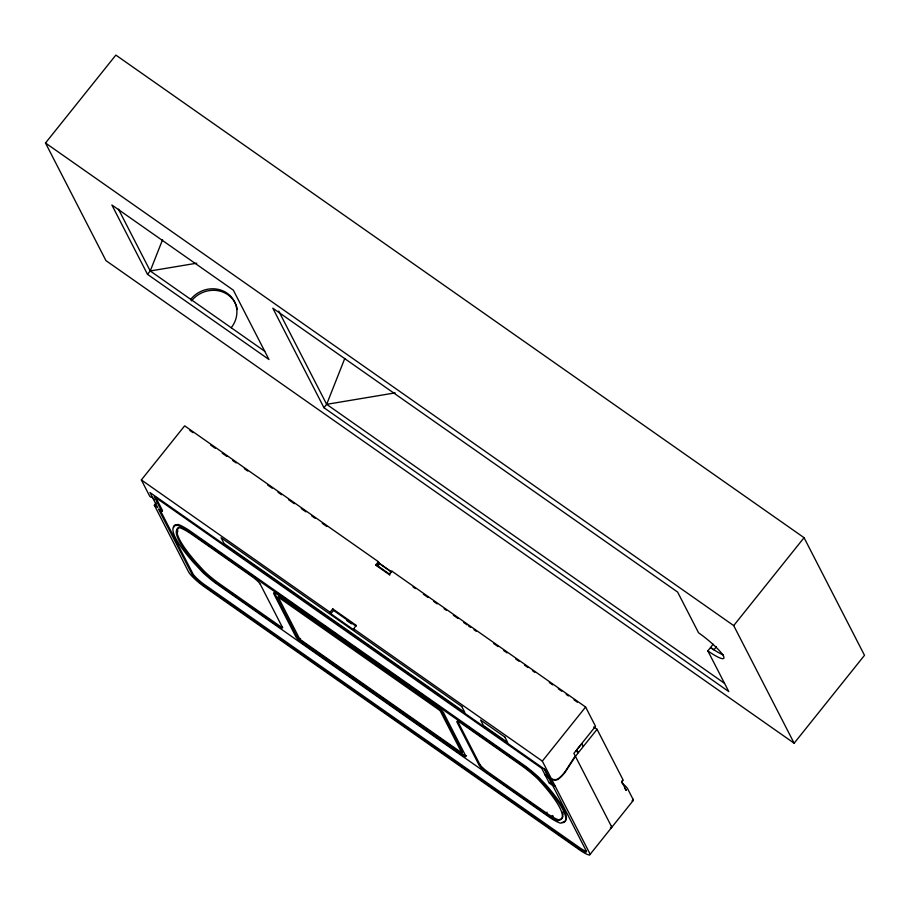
<?xml version="1.0" encoding="UTF-8"?>
<svg xmlns="http://www.w3.org/2000/svg" width="910" height="910" viewBox="0 0 910 910"><rect width="100%" height="100%" fill="white"/><g stroke="black" fill="none" stroke-linecap="round" stroke-linejoin="round"><path stroke-width="1.36" d="M152.277 497.463A24.195 8.395 -55 0 1 149.456 495.722L141.357 479.945L184.65 425.846L378.401 561.709L375.693 565.099L389.173 574.54L391.88 571.161L585.619 707.024L595.527 726.316L573.88 753.366L575.234 755.982L566.486 769.485A13.354 4.641 -55 0 1 559.479 777.697C554.895 782.532 548.628 777.493 544.783 774.285L546.25 774.99L544.976 774.66C548.821 777.868 555.089 782.907 559.684 778.073A13.354 4.641 -55 0 0 566.68 769.86L575.427 756.358L597.074 729.308L593.695 726.942M147.522 274.354L111.873 204.977L233.324 290.142L268.973 359.518L147.522 274.354L150.23 270.964L162.594 239.671M713.042 644.212A26.356 9.145 -55 0 1 710.551 647.499L707.843 650.878L728.773 691.589L323.949 407.714L326.656 404.336L344.765 358.495M558.092 820.627L560.81 819.66A133.759 22.545 38.7 0 0 542.531 784.09L537.628 778.732A27.96 4.709 38.7 0 0 520.531 764.844L462.223 723.951A8.861 1.49 38.7 0 0 458.435 721.687L458.776 720.913M45.5 143.006L115.854 55.089L804.053 537.685L864.5 655.314L794.146 743.22L105.947 260.624L45.5 143.006L733.699 625.602L794.146 743.22M551.71 779.392L589.646 853.205A17.438 2.935 38.7 0 1 579.215 849.667L205.216 587.416A17.438 2.935 38.7 0 1 188.62 571.98L154.336 505.198L156.042 503.059M161.844 511.409L154.211 496.553L541.689 768.279L549.322 783.135L552.7 785.501L586.484 851.362A13.07 2.207 38.7 0 1 579.75 849.076L203.112 584.971A13.07 2.207 38.7 0 1 192.419 575.018L158.465 509.043L161.844 511.409L162.515 510.567L155.519 496.951M278.142 597.04L278.824 596.198L440.747 709.743L462.451 751.967L461.779 752.82L299.845 639.264L278.142 597.04L440.076 710.596L461.779 752.82M299.845 639.264L300.527 638.422M330.046 612.271L332.753 608.892L356.345 625.432L353.637 628.81L354.399 630.289L330.819 613.749L330.046 612.271L141.357 479.945M330.819 613.749L333.515 610.371L332.753 608.892M375.693 565.099L376.797 565.212L378.594 562.971L378.401 561.709L379.22 564.177L377.423 566.418M389.173 574.54L391.88 571.161M440.076 710.596L440.747 709.743M551.517 779.017L542.326 761.124L585.619 707.024M549.322 783.135L550.004 782.293M552.7 785.501L553.371 784.647M479.798 764.4A8.713 1.467 38.7 0 0 488.078 772.101L546.387 813.005L547.069 812.164M733.699 625.602L804.053 537.685M589.794 854.763L633.087 800.663M561.948 822.526L564.814 821.503A137.933 23.25 38.7 0 0 545.954 784.818L538.731 777.22A32.248 5.437 38.7 0 0 525.571 766.277L188.745 530.075A32.248 5.437 38.7 0 0 178.337 524.49L175.186 524.808A137.933 23.25 38.7 0 0 173.662 527.538M118.471 209.163L150.23 270.964L196.742 263.195M278.744 311.106L326.656 404.336L395.167 392.881M177.666 525.343L174.504 525.661A137.933 23.25 38.7 0 0 193.364 562.346L202.623 572.265A27.436 4.63 38.7 0 0 214.805 582.571L551.039 818.352A27.436 4.63 38.7 0 0 560.389 823.152L564.132 822.356A137.933 23.25 38.7 0 0 545.283 785.66L538.049 778.061A32.248 5.437 38.7 0 0 524.899 767.119L188.063 530.917A32.248 5.437 38.7 0 0 177.666 525.332M458.435 721.687L457.912 721.482A8.599 1.445 38.7 0 0 457.013 722.199L479.149 765.264A8.713 1.467 38.7 0 0 487.407 772.954L545.716 813.847A23.171 3.902 38.7 0 0 558.103 820.638M470.595 627.32L469.674 626.751A8.975 1.513 38.7 0 0 468.707 626.205M150.23 270.964L264.742 351.26M326.656 404.336L724.496 683.319M189.837 430.441L193 432.648M210.608 445.001L215.261 448.255M222.233 453.146L226.886 456.411M232.698 460.483L236.179 462.928M244.324 468.639L247.804 471.084M267.574 484.95L272.226 488.204M278.039 492.287L281.52 494.733M288.504 499.624L294.317 503.696M301.29 508.588L305.942 511.852M311.755 515.924L315.235 518.37M322.22 523.261L326.872 526.526M379.163 563.199L391.516 571.867M413.026 586.95L415.324 588.565M423.389 594.207L427.996 597.438M433.751 601.476L437.209 603.899M444.114 608.744L446.423 610.36M453.328 615.206L457.935 618.436M463.69 622.474L467.149 624.897M474.03 629.731L476.328 631.335M493.516 643.393L498.1 646.601M503.833 650.627L507.052 652.88M515.629 658.897L518.996 661.252M524.615 665.199L527.982 667.553M532.475 670.704L534.716 672.285M549.322 682.523L552.688 684.889M558.308 688.824L561.675 691.19M566.168 694.33L568.409 695.911M574.028 699.847L577.395 702.213M377.695 562.403L391.425 572.026M376.797 565.212L389.207 573.914L389.833 575.12M575.985 750.978L578.282 752.593L576.86 749.829L581.854 743.595L583.264 746.359M333.515 610.371L355.981 626.125M346.824 620.643L351.408 623.851M353.637 628.81L542.326 761.124M554.27 785.41L552.586 784.227L545.056 769.576L149.991 492.537L157.703 507.564L154.336 505.198M555.305 786.377L551.938 784.01L548.343 777.026M200.086 538.811L205.796 542.815M210.369 546.023L214.942 549.231M220.664 553.235L224.087 555.646M229.809 559.65L233.233 562.05M238.955 566.065L242.379 568.466M248.1 572.481L251.524 574.881M281.804 596.107L285.069 598.405M290.847 602.454L294.305 604.877M300.084 608.927L303.542 611.361M311.629 617.026L316.248 620.267M323.175 625.124L327.793 628.366M333.572 632.416L337.041 634.85M342.808 638.9L346.278 641.322M354.354 646.987L358.984 650.229M365.911 655.086L370.529 658.328M375.147 661.57L379.766 664.812M385.544 668.861L389.002 671.284M394.781 675.334L400.548 679.383M406.326 683.433L410.945 686.675M415.563 689.916L422.49 694.774M427.063 697.981L431.511 701.098M467.478 726.316L470.902 728.717M476.624 732.732L483.483 737.544M485.769 739.147L492.628 743.948M494.915 745.552L501.774 750.363M507.484 754.379L510.92 756.779M516.63 760.783L520.065 763.194M231.777 593.309L235.258 595.754M242.231 600.634L246.872 603.887M252.673 607.96L256.154 610.394M264.275 616.093L268.916 619.346M275.878 624.237L278.198 625.864M310.697 648.648L314.177 651.094M319.99 655.166L323.471 657.6M329.272 661.672L335.073 665.745M340.875 669.806L344.355 672.251M350.157 676.323L357.118 681.203M362.931 685.276L368.732 689.348M374.533 693.409L378.014 695.854M383.815 699.927L390.777 704.806M397.738 709.686L402.391 712.939M407.032 716.204L411.673 719.457M417.474 723.53L423.275 727.59M429.076 731.663L436.038 736.543M438.358 738.169L445.331 743.06M451.132 747.121L454.613 749.567M495.154 777.993L499.783 781.246M505.573 785.307L509.043 787.741M514.832 791.802L518.313 794.237M526.412 799.924L531.042 803.166M537.992 808.046L542.622 811.288M597.074 729.308L623.02 779.802A8.713 1.467 38.7 0 1 622.121 780.518M632.939 799.105L627.604 788.708A8.713 1.467 38.7 0 0 622.03 783.055M626.251 790.403L621.666 781.485A8.713 1.467 38.7 0 1 621.848 782.111M575.427 756.358L611.292 826.155M544.305 769.155L548.15 776.651M323.949 407.714L272.807 308.183L677.62 592.069L698.55 632.78A26.356 4.448 38.7 0 1 723.439 656.019A26.356 4.448 38.7 0 1 707.843 650.878M378.594 562.971L379.22 564.177M479.82 764.423L457.685 721.357A8.599 1.445 38.7 0 1 457.548 721.004M443.534 712.746L465.67 755.812A8.713 1.467 38.7 0 1 460.449 754.049L304.133 644.439A8.713 1.467 38.7 0 1 295.841 636.727L273.739 593.673A8.713 1.467 38.7 0 1 278.961 595.447L435.264 705.057A8.713 1.467 38.7 0 1 443.568 712.769M274.411 592.831L296.546 635.897M260.26 584.22L282.396 627.297A8.713 1.467 38.7 0 1 277.175 625.523L218.878 584.652A23.171 3.902 38.7 0 1 203.442 571.924L196.116 563.927A133.759 22.545 38.7 0 1 177.825 528.335L179.645 527.698A27.96 4.709 38.7 0 1 193.694 535.649L251.99 576.53A8.713 1.467 38.7 0 1 260.294 584.243M159.796 509.452L193.125 574.199A13.07 2.207 38.7 0 0 203.783 584.118L580.432 848.245A13.07 2.207 38.7 0 0 586.256 851.237M231.197 327.748A26.356 24.32 -27.2 0 0 227.193 293.259A26.356 24.32 -27.2 0 0 190.713 299.356L191.487 300.869A26.356 24.32 -27.2 0 1 218.332 290.756A26.356 24.32 -27.2 0 1 237.339 309.491M723.507 654.881A26.356 4.448 38.7 0 1 710.551 647.499L713.929 649.865A26.356 9.145 -55 0 0 716.409 646.578M611.361 826.2A17.438 2.935 38.7 0 1 610.371 827.827M633.007 799.151A17.438 2.935 38.7 0 1 632.018 800.777M182.967 527.902A27.96 4.709 38.7 0 1 184.002 528.403M178.508 527.493A133.759 22.545 38.7 0 0 196.787 563.074L204.124 571.082A23.171 3.902 38.7 0 0 219.549 583.799L277.857 624.692A8.713 1.467 38.7 0 0 282.612 627.286M177.746 531.861A133.759 22.545 38.7 0 1 177.7 529.301M154.461 499.59A24.195 8.395 -55 0 1 152.823 498.088M254.47 577.008A8.713 1.467 38.7 0 1 255.357 577.713M277.937 593.468A8.713 1.467 38.7 0 1 279.632 594.594M296.512 635.874A8.713 1.467 38.7 0 0 304.804 643.586L461.131 753.218A8.713 1.467 38.7 0 0 466.432 755.755M435.958 704.215A8.713 1.467 38.7 0 1 437.744 705.534M438.643 706.24A8.713 1.467 38.7 0 1 439.519 706.968M546.387 812.994A23.171 3.902 38.7 0 0 558.785 819.796L561.481 818.818A133.759 22.545 38.7 0 0 562.971 816.179M553.291 816.179A23.33 3.936 38.7 0 1 552.142 815.485M562.596 812.095A133.759 22.545 38.7 0 1 563.051 814.973M525.639 767.232A27.96 4.709 38.7 0 1 527.129 768.37M530.086 770.713A27.96 4.709 38.7 0 1 531.542 771.908M624.59 788.288A8.713 1.467 38.7 0 1 626.273 790.426M461.802 706.558L221.096 537.753L224.087 543.577L464.805 712.382L461.802 706.558M504.868 737.043L480.594 720.015L483.403 725.486L507.678 742.514L504.868 737.043"/></g></svg>
